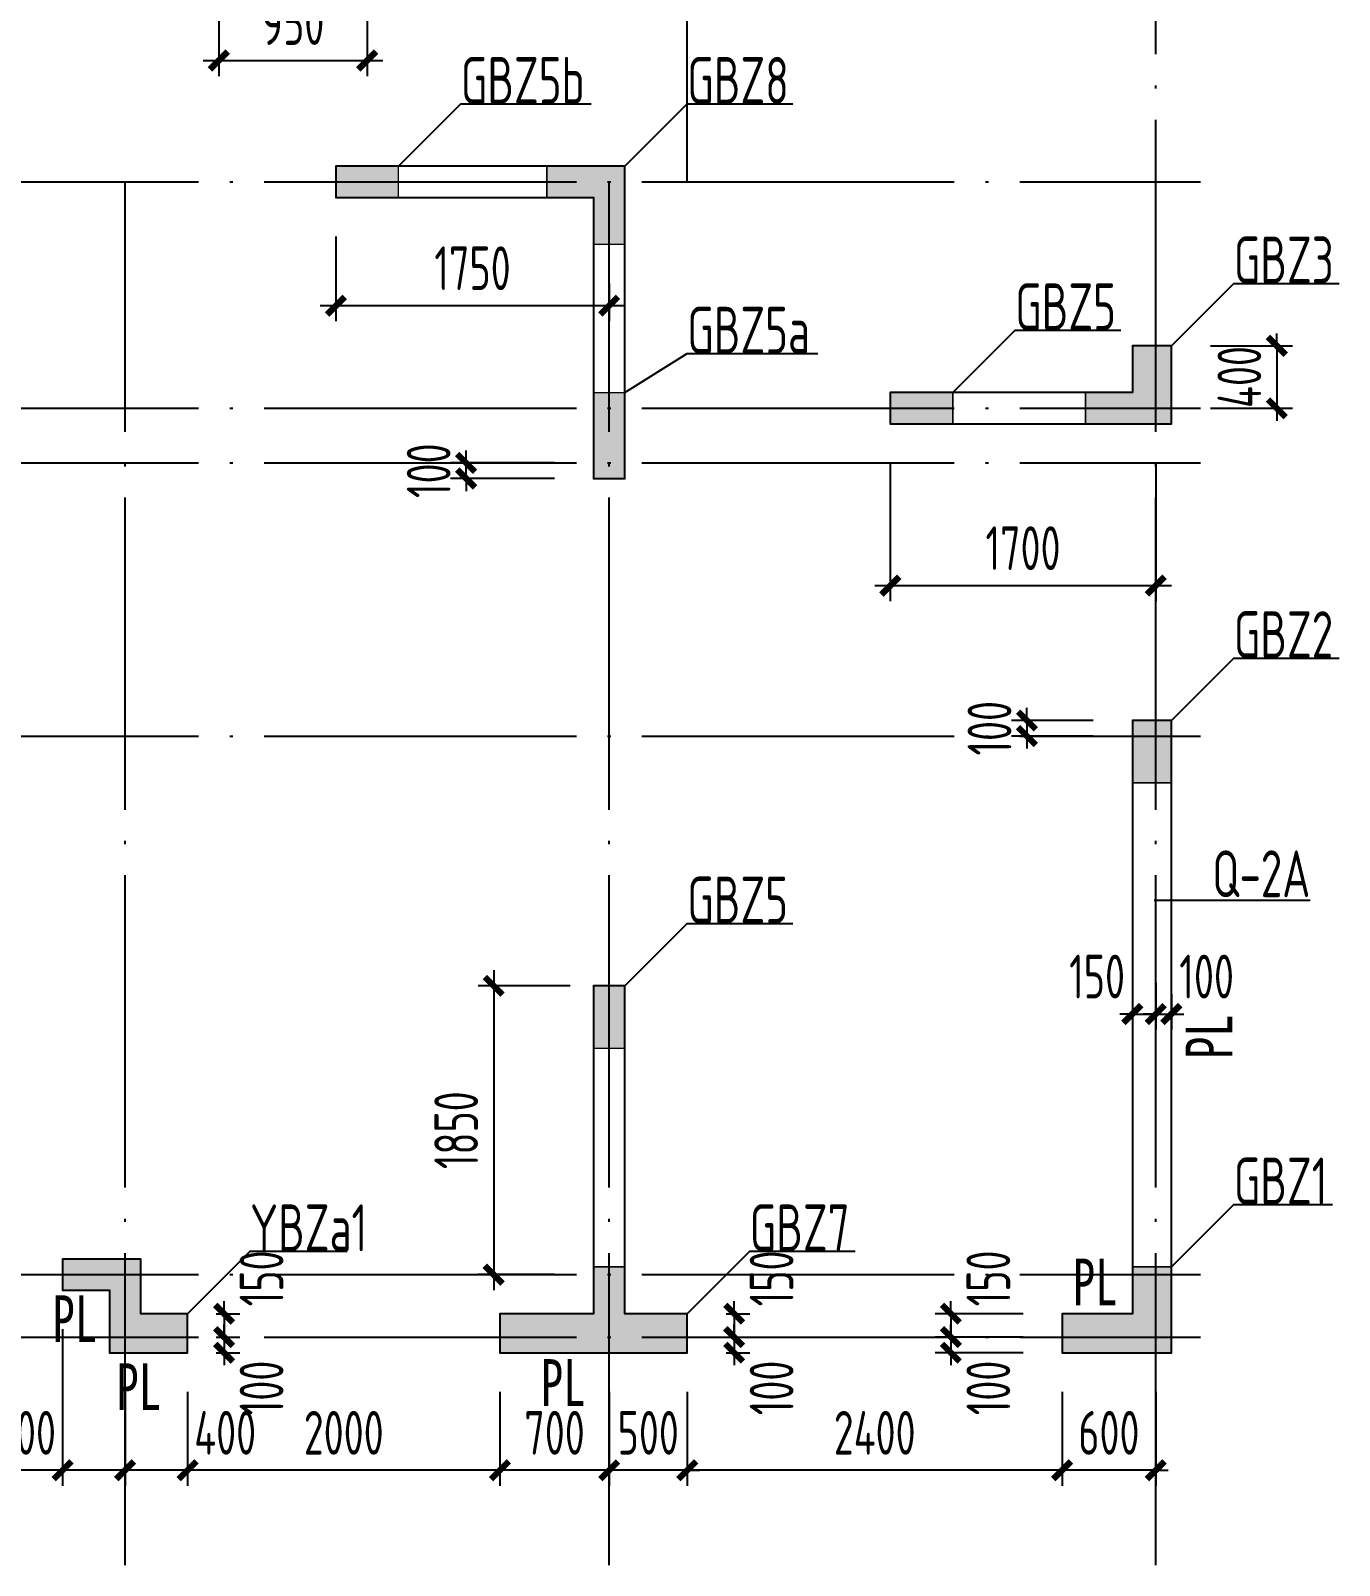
# Model space of a CAD drawing. Extents: x 154268 to 5133249, y -1832900 to 601179.
# Drawn here: x 485299 to 493678, y 578401 to 588232 of the extents above; entities that cross this region are included whole.
import ezdxf
from ezdxf.enums import TextEntityAlignment as Align

# ---------------------------------------------------------------- set-up
doc = ezdxf.new("R2010")
doc.units = 0
doc.header["$LTSCALE"] = 1000
doc.linetypes.add('DOTE', pattern=[2.42, 2, -0.2, 0.02, -0.2])
for name, color, linetype in [('A-ANNO-AXIS', 94, 'Continuous'), ('A-ANNO-DOTE', 15, 'DOTE'), ('DIM', 3, 'Continuous'), ('S-WALL-DE-标注', 7, 'Continuous'), ('S-WALL-砼墙', 60, 'Continuous'), ('S-WALL-编号', 7, 'Continuous'), ('WCOL', 7, 'Continuous'), ('WCOL_HATCH', 251, 'Continuous'), ('WCOL_NUM', 7, 'Continuous')]:
    doc.layers.add(name, color=color, linetype=linetype)
doc.styles.add('TSSD_Dimension', font='tssdeng.shx', dxfattribs={"width": 0.7, "bigfont": 'Hztxt.shx'})
doc.styles.add('TSSD_Label', font='tssdeng.shx', dxfattribs={"width": 0.7, "bigfont": 'hztxt.shx'})
doc.styles.add('TY1', font='')
doc.styles.get('TY1').set_extended_font_data('SimSun')
doc.dimstyles.new('TSSD_100_100$0', dxfattribs={"dimtxt": 280, "dimasz": 80, "dimexe": 100, "dimexo": 250, "dimgap": 100, "dimtad": 1, "dimdec": 0, "dimzin": 0, "dimdsep": 46, "dimtxsty": 'TSSD_Dimension', "dimblk": 'ARCHTICK', "dimcen": 0, "dimdle": 100, "dimclrd": 3, "dimclre": 3, "dimclrt": 7, "dimadec": 0, "dimazin": 0, "dimtfac": 1, "dimtdec": 0, "dimtix": 1, "dimtmove": 2, "dimatfit": 3, "dimldrblk": 'ARCHTICK', "dimfxl": 100, "dimtolj": 1, "dimtzin": 0, "dimarcsym": 0})

# ---------------------------------------------------------------- blocks, each defined once
blk = doc.blocks.new('T4zw1')
at = {"layer": 'A-ANNO-DOTE'}
for p, q in [((1598256.5, -2345336.9), (1598256.5, -2338822.9)), ((1601256.5, -2354198.9), (1601256.5, -2340013.3)), ((1554406.3, -2345336.9), (1601542.4, -2345336.9)), ((1594656.5, -2354198.9), (1594656.5, -2345336.9)), ((1597756.5, -2354198.9), (1597756.5, -2345336.9)), ((1554406.3, -2346786.9), (1601542.4, -2346786.9)), ((1554406.3, -2347136.9), (1601542.4, -2347136.9)), ((1554406.3, -2348886.9), (1601542.4, -2348886.9)), ((1554406.3, -2352336.9), (1601542.4, -2352336.9)), ((1554406.3, -2352736.9), (1601542.4, -2352736.9))]:
    blk.add_line(p, q, dxfattribs=at)
blk = doc.blocks.new('_ArchTick')
at = {"color": 0, "linetype": 'ByBlock', "const_width": 0.5}
blk.add_lwpolyline([(-0.71, -0.71), (0.71, 0.71)], dxfattribs=at)
blk = doc.blocks.new('*D260')
at = {"layer": 'Defpoints', "color": 0, "transparency": 16777216}
for p in [(44880, 753.2), (45480, 753.2), (44880, 0)]:
    blk.add_point(p, dxfattribs=at)
at = {"layer": 'DIM', "color": 3, "lineweight": -2, "transparency": 16777216}
for p, q in [((44880, 503.2), (44880, -100)), ((45480, 503.2), (45480, -100)), ((44880, 0), (44800, 0)), ((45480, 0), (44880, 0)), ((45480, 0), (45560, 0))]:
    blk.add_line(p, q, dxfattribs=at)
at = {"layer": 'DIM', "color": 3, "lineweight": -2, "transparency": 16777216, "xscale": 80, "yscale": 80, "zscale": 80}
blk.add_blockref('_ArchTick', (44880, 0), dxfattribs=at)
at = {"layer": 'DIM', "color": 3, "lineweight": -2, "transparency": 16777216, "xscale": 80, "yscale": 80, "zscale": 80, "rotation": 180}
blk.add_blockref('_ArchTick', (45480, 0), dxfattribs=at)
at = {"layer": 'DIM', "color": 7, "transparency": 16777216, "insert": (45180, 240), "char_height": 280, "attachment_point": 5, "style": 'TSSD_Dimension'}
blk.add_mtext('\\A1;600', dxfattribs=at)
blk = doc.blocks.new('*D261')
at = {"layer": 'Defpoints', "color": 0, "transparency": 16777216}
for p in [(42480, 753.2), (44880, 753.2), (42480, 0)]:
    blk.add_point(p, dxfattribs=at)
at = {"layer": 'DIM', "color": 3, "lineweight": -2, "transparency": 16777216}
for p, q in [((42480, 503.2), (42480, -100)), ((44880, 503.2), (44880, -100)), ((44980, 0), (42380, 0))]:
    blk.add_line(p, q, dxfattribs=at)
at = {"layer": 'DIM', "color": 3, "lineweight": -2, "transparency": 16777216, "xscale": 80, "yscale": 80, "zscale": 80, "rotation": 180}
blk.add_blockref('_ArchTick', (42480, 0), dxfattribs=at)
at = {"layer": 'DIM', "color": 3, "lineweight": -2, "transparency": 16777216, "xscale": 80, "yscale": 80, "zscale": 80}
blk.add_blockref('_ArchTick', (44880, 0), dxfattribs=at)
at = {"layer": 'DIM', "color": 7, "transparency": 16777216, "insert": (43680, 240), "char_height": 280, "attachment_point": 5, "style": 'TSSD_Dimension'}
blk.add_mtext('\\A1;2400', dxfattribs=at)
blk = doc.blocks.new('*D262')
at = {"layer": 'Defpoints', "color": 0, "transparency": 16777216}
for p in [(41980, 753.2), (42480, 753.2), (41980, 0)]:
    blk.add_point(p, dxfattribs=at)
at = {"layer": 'DIM', "color": 3, "lineweight": -2, "transparency": 16777216}
for p, q in [((41980, 503.2), (41980, -100)), ((42480, 503.2), (42480, -100)), ((41980, 0), (41900, 0)), ((42480, 0), (41980, 0)), ((42480, 0), (42560, 0))]:
    blk.add_line(p, q, dxfattribs=at)
at = {"layer": 'DIM', "color": 3, "lineweight": -2, "transparency": 16777216, "xscale": 80, "yscale": 80, "zscale": 80}
blk.add_blockref('_ArchTick', (41980, 0), dxfattribs=at)
at = {"layer": 'DIM', "color": 3, "lineweight": -2, "transparency": 16777216, "xscale": 80, "yscale": 80, "zscale": 80, "rotation": 180}
blk.add_blockref('_ArchTick', (42480, 0), dxfattribs=at)
at = {"layer": 'DIM', "color": 7, "transparency": 16777216, "insert": (42230, 240), "char_height": 280, "attachment_point": 5, "style": 'TSSD_Dimension'}
blk.add_mtext('\\A1;500', dxfattribs=at)
blk = doc.blocks.new('*D263')
at = {"layer": 'Defpoints', "color": 0, "transparency": 16777216}
for p in [(41280, 753.2), (41980, 753.2), (41280, 0)]:
    blk.add_point(p, dxfattribs=at)
at = {"layer": 'DIM', "color": 3, "lineweight": -2, "transparency": 16777216}
for p, q in [((41280, 503.2), (41280, -100)), ((41980, 503.2), (41980, -100)), ((42080, 0), (41180, 0))]:
    blk.add_line(p, q, dxfattribs=at)
at = {"layer": 'DIM', "color": 3, "lineweight": -2, "transparency": 16777216, "xscale": 80, "yscale": 80, "zscale": 80, "rotation": 180}
blk.add_blockref('_ArchTick', (41280, 0), dxfattribs=at)
at = {"layer": 'DIM', "color": 3, "lineweight": -2, "transparency": 16777216, "xscale": 80, "yscale": 80, "zscale": 80}
blk.add_blockref('_ArchTick', (41980, 0), dxfattribs=at)
at = {"layer": 'DIM', "color": 7, "transparency": 16777216, "insert": (41630, 240), "char_height": 280, "attachment_point": 5, "style": 'TSSD_Dimension'}
blk.add_mtext('\\A1;700', dxfattribs=at)
blk = doc.blocks.new('*D264')
at = {"layer": 'Defpoints', "color": 0, "transparency": 16777216}
for p in [(39280, 753.2), (41280, 753.2), (39280, 0)]:
    blk.add_point(p, dxfattribs=at)
at = {"layer": 'DIM', "color": 3, "lineweight": -2, "transparency": 16777216}
for p, q in [((39280, 503.2), (39280, -100)), ((41280, 503.2), (41280, -100)), ((41380, 0), (39180, 0))]:
    blk.add_line(p, q, dxfattribs=at)
at = {"layer": 'DIM', "color": 3, "lineweight": -2, "transparency": 16777216, "xscale": 80, "yscale": 80, "zscale": 80, "rotation": 180}
blk.add_blockref('_ArchTick', (39280, 0), dxfattribs=at)
at = {"layer": 'DIM', "color": 3, "lineweight": -2, "transparency": 16777216, "xscale": 80, "yscale": 80, "zscale": 80}
blk.add_blockref('_ArchTick', (41280, 0), dxfattribs=at)
at = {"layer": 'DIM', "color": 7, "transparency": 16777216, "insert": (40280, 240), "char_height": 280, "attachment_point": 5, "style": 'TSSD_Dimension'}
blk.add_mtext('\\A1;2000', dxfattribs=at)
blk = doc.blocks.new('*D265')
at = {"layer": 'Defpoints', "color": 0, "transparency": 16777216}
for p in [(38880, 753.2), (39280, 753.2), (38880, 0)]:
    blk.add_point(p, dxfattribs=at)
at = {"layer": 'DIM', "color": 3, "lineweight": -2, "transparency": 16777216}
for p, q in [((38880, 503.2), (38880, -100)), ((39280, 503.2), (39280, -100)), ((39380, 0), (38780, 0))]:
    blk.add_line(p, q, dxfattribs=at)
at = {"layer": 'DIM', "color": 3, "lineweight": -2, "transparency": 16777216, "xscale": 80, "yscale": 80, "zscale": 80, "rotation": 180}
blk.add_blockref('_ArchTick', (38880, 0), dxfattribs=at)
at = {"layer": 'DIM', "color": 3, "lineweight": -2, "transparency": 16777216, "xscale": 80, "yscale": 80, "zscale": 80}
blk.add_blockref('_ArchTick', (39280, 0), dxfattribs=at)
at = {"layer": 'DIM', "color": 7, "transparency": 16777216, "insert": (39520.9, 240), "char_height": 280, "attachment_point": 5, "style": 'TSSD_Dimension'}
blk.add_mtext('\\A1;400', dxfattribs=at)
blk = doc.blocks.new('*D266')
at = {"layer": 'Defpoints', "color": 0, "transparency": 16777216}
for p in [(38480, 1153.2), (38880, 753.2), (38480, 0)]:
    blk.add_point(p, dxfattribs=at)
at = {"layer": 'DIM', "color": 3, "lineweight": -2, "transparency": 16777216}
for p, q in [((38480, 903.2), (38480, -100)), ((38880, 503.2), (38880, -100)), ((38980, 0), (38380, 0))]:
    blk.add_line(p, q, dxfattribs=at)
at = {"layer": 'DIM', "color": 3, "lineweight": -2, "transparency": 16777216, "xscale": 80, "yscale": 80, "zscale": 80, "rotation": 180}
blk.add_blockref('_ArchTick', (38480, 0), dxfattribs=at)
at = {"layer": 'DIM', "color": 3, "lineweight": -2, "transparency": 16777216, "xscale": 80, "yscale": 80, "zscale": 80}
blk.add_blockref('_ArchTick', (38880, 0), dxfattribs=at)
at = {"layer": 'DIM', "color": 7, "transparency": 16777216, "insert": (38239.1, 240), "char_height": 280, "attachment_point": 5, "style": 'TSSD_Dimension'}
blk.add_mtext('\\A1;400', dxfattribs=at)
blk = doc.blocks.new('*D267')
at = {"layer": 'Defpoints', "color": 0, "transparency": 16777216}
for p in [(36680, 1153.2), (38480, 1153.2), (36680, 0)]:
    blk.add_point(p, dxfattribs=at)
at = {"layer": 'DIM', "color": 3, "lineweight": -2, "transparency": 16777216}
for p, q in [((36680, 903.2), (36680, -100)), ((38480, 903.2), (38480, -100)), ((38580, 0), (36580, 0))]:
    blk.add_line(p, q, dxfattribs=at)
at = {"layer": 'DIM', "color": 3, "lineweight": -2, "transparency": 16777216, "xscale": 80, "yscale": 80, "zscale": 80, "rotation": 180}
blk.add_blockref('_ArchTick', (36680, 0), dxfattribs=at)
at = {"layer": 'DIM', "color": 3, "lineweight": -2, "transparency": 16777216, "xscale": 80, "yscale": 80, "zscale": 80}
blk.add_blockref('_ArchTick', (38480, 0), dxfattribs=at)
at = {"layer": 'DIM', "color": 7, "transparency": 16777216, "insert": (37580, 240), "char_height": 280, "attachment_point": 5, "style": 'TSSD_Dimension'}
blk.add_mtext('\\A1;1800', dxfattribs=at)
blk = doc.blocks.new('*D297')
at = {"layer": 'Defpoints', "color": 0, "transparency": 16777216}
for p in [(44880, 1003.2), (44168, 853.2), (44880, 853.2)]:
    blk.add_point(p, dxfattribs=at)
at = {"layer": 'DIM', "color": 3, "lineweight": -2, "transparency": 16777216}
for p, q in [((44168, 1003.2), (44168, 1083.2)), ((44630, 1003.2), (44068, 1003.2)), ((44168, 1003.2), (44168, 853.2)), ((44630, 853.2), (44068, 853.2)), ((44168, 853.2), (44168, 773.2))]:
    blk.add_line(p, q, dxfattribs=at)
at = {"layer": 'DIM', "color": 3, "lineweight": -2, "transparency": 16777216, "xscale": 80, "yscale": 80, "zscale": 80}
for p, rotation in [((44168, 1003.2), 270), ((44168, 853.2), 90)]:
    blk.add_blockref('_ArchTick', p, dxfattribs=dict(at, rotation=rotation))
at = {"layer": 'DIM', "color": 7, "transparency": 16777216, "insert": (44408, 1229), "char_height": 280, "attachment_point": 5, "rotation": 90, "style": 'TSSD_Dimension'}
blk.add_mtext('\\A1;150', dxfattribs=at)
blk = doc.blocks.new('*D298')
at = {"layer": 'Defpoints', "color": 0, "transparency": 16777216}
for p in [(44880, 853.2), (44168, 753.2), (44880, 753.2)]:
    blk.add_point(p, dxfattribs=at)
at = {"layer": 'DIM', "color": 3, "lineweight": -2, "transparency": 16777216}
for p, q in [((44168, 853.2), (44168, 933.2)), ((44630, 853.2), (44068, 853.2)), ((44168, 853.2), (44168, 753.2)), ((44630, 753.2), (44068, 753.2)), ((44168, 753.2), (44168, 673.2))]:
    blk.add_line(p, q, dxfattribs=at)
at = {"layer": 'DIM', "color": 3, "lineweight": -2, "transparency": 16777216, "xscale": 80, "yscale": 80, "zscale": 80}
for p, rotation in [((44168, 853.2), 270), ((44168, 753.2), 90)]:
    blk.add_blockref('_ArchTick', p, dxfattribs=dict(at, rotation=rotation))
at = {"layer": 'DIM', "color": 7, "transparency": 16777216, "insert": (44408, 527.4), "char_height": 280, "attachment_point": 5, "rotation": 90, "style": 'TSSD_Dimension'}
blk.add_mtext('\\A1;100', dxfattribs=at)
blk = doc.blocks.new('*D299')
at = {"layer": 'Defpoints', "color": 0, "transparency": 16777216}
for p in [(42480, 1003.2), (42480, 853.2), (42780, 853.2)]:
    blk.add_point(p, dxfattribs=at)
at = {"layer": 'DIM', "color": 3, "lineweight": -2, "transparency": 16777216}
for p, q in [((42780, 1003.2), (42780, 1083.2)), ((42730, 1003.2), (42880, 1003.2)), ((42780, 1003.2), (42780, 853.2)), ((42730, 853.2), (42880, 853.2)), ((42780, 853.2), (42780, 773.2))]:
    blk.add_line(p, q, dxfattribs=at)
at = {"layer": 'DIM', "color": 3, "lineweight": -2, "transparency": 16777216, "xscale": 80, "yscale": 80, "zscale": 80}
for p, rotation in [((42780, 1003.2), 270), ((42780, 853.2), 90)]:
    blk.add_blockref('_ArchTick', p, dxfattribs=dict(at, rotation=rotation))
at = {"layer": 'DIM', "color": 7, "transparency": 16777216, "insert": (43020, 1229), "char_height": 280, "attachment_point": 5, "rotation": 90, "style": 'TSSD_Dimension'}
blk.add_mtext('\\A1;150', dxfattribs=at)
blk = doc.blocks.new('*D300')
at = {"layer": 'Defpoints', "color": 0, "transparency": 16777216}
for p in [(42480, 853.2), (42480, 753.2), (42780, 753.2)]:
    blk.add_point(p, dxfattribs=at)
at = {"layer": 'DIM', "color": 3, "lineweight": -2, "transparency": 16777216}
for p, q in [((42780, 853.2), (42780, 933.2)), ((42730, 853.2), (42880, 853.2)), ((42780, 853.2), (42780, 753.2)), ((42730, 753.2), (42880, 753.2)), ((42780, 753.2), (42780, 673.2))]:
    blk.add_line(p, q, dxfattribs=at)
at = {"layer": 'DIM', "color": 3, "lineweight": -2, "transparency": 16777216, "xscale": 80, "yscale": 80, "zscale": 80}
for p, rotation in [((42780, 853.2), 270), ((42780, 753.2), 90)]:
    blk.add_blockref('_ArchTick', p, dxfattribs=dict(at, rotation=rotation))
at = {"layer": 'DIM', "color": 7, "transparency": 16777216, "insert": (43020, 527.4), "char_height": 280, "attachment_point": 5, "rotation": 90, "style": 'TSSD_Dimension'}
blk.add_mtext('\\A1;100', dxfattribs=at)
blk = doc.blocks.new('*D301')
at = {"layer": 'Defpoints', "color": 0, "transparency": 16777216}
for p in [(39213.8, 1003.2), (39213.8, 853.2), (39513.9, 853.2)]:
    blk.add_point(p, dxfattribs=at)
at = {"layer": 'DIM', "color": 3, "lineweight": -2, "transparency": 16777216}
for p, q in [((39513.9, 1003.2), (39513.9, 1083.2)), ((39463.8, 1003.2), (39613.9, 1003.2)), ((39513.9, 1003.2), (39513.9, 853.2)), ((39463.8, 853.2), (39613.9, 853.2)), ((39513.9, 853.2), (39513.9, 773.2))]:
    blk.add_line(p, q, dxfattribs=at)
at = {"layer": 'DIM', "color": 3, "lineweight": -2, "transparency": 16777216, "xscale": 80, "yscale": 80, "zscale": 80}
for p, rotation in [((39513.9, 1003.2), 270), ((39513.9, 853.2), 90)]:
    blk.add_blockref('_ArchTick', p, dxfattribs=dict(at, rotation=rotation))
at = {"layer": 'DIM', "color": 7, "transparency": 16777216, "insert": (39753.9, 1229), "char_height": 280, "attachment_point": 5, "rotation": 90, "style": 'TSSD_Dimension'}
blk.add_mtext('\\A1;150', dxfattribs=at)
blk = doc.blocks.new('*D302')
at = {"layer": 'Defpoints', "color": 0, "transparency": 16777216}
for p in [(39213.8, 853.2), (39213.8, 753.2), (39513.9, 753.2)]:
    blk.add_point(p, dxfattribs=at)
at = {"layer": 'DIM', "color": 3, "lineweight": -2, "transparency": 16777216}
for p, q in [((39513.9, 853.2), (39513.9, 933.2)), ((39463.8, 853.2), (39613.9, 853.2)), ((39513.9, 853.2), (39513.9, 753.2)), ((39463.8, 753.2), (39613.9, 753.2)), ((39513.9, 753.2), (39513.9, 673.2))]:
    blk.add_line(p, q, dxfattribs=at)
at = {"layer": 'DIM', "color": 3, "lineweight": -2, "transparency": 16777216, "xscale": 80, "yscale": 80, "zscale": 80}
for p, rotation in [((39513.9, 853.2), 270), ((39513.9, 753.2), 90)]:
    blk.add_blockref('_ArchTick', p, dxfattribs=dict(at, rotation=rotation))
at = {"layer": 'DIM', "color": 7, "transparency": 16777216, "insert": (39753.9, 527.4), "char_height": 280, "attachment_point": 5, "rotation": 90, "style": 'TSSD_Dimension'}
blk.add_mtext('\\A1;100', dxfattribs=at)
blk = doc.blocks.new('*D303')
at = {"layer": 'Defpoints', "color": 0, "transparency": 16777216}
for p in [(45330, 3372.3), (45480, 3372.3), (45480, 2922.7)]:
    blk.add_point(p, dxfattribs=at)
at = {"layer": 'DIM', "color": 3, "lineweight": -2, "transparency": 16777216}
for p, q in [((45330, 3122.3), (45330, 2822.7)), ((45480, 3122.3), (45480, 2822.7)), ((45330, 2922.7), (45250, 2922.7)), ((45330, 2922.7), (45480, 2922.7)), ((45480, 2922.7), (45560, 2922.7))]:
    blk.add_line(p, q, dxfattribs=at)
at = {"layer": 'DIM', "color": 3, "lineweight": -2, "transparency": 16777216, "xscale": 80, "yscale": 80, "zscale": 80}
blk.add_blockref('_ArchTick', (45330, 2922.7), dxfattribs=at)
at = {"layer": 'DIM', "color": 3, "lineweight": -2, "transparency": 16777216, "xscale": 80, "yscale": 80, "zscale": 80, "rotation": 180}
blk.add_blockref('_ArchTick', (45480, 2922.7), dxfattribs=at)
at = {"layer": 'DIM', "color": 7, "transparency": 16777216, "insert": (45104.2, 3162.7), "char_height": 280, "attachment_point": 5, "style": 'TSSD_Dimension'}
blk.add_mtext('\\A1;150', dxfattribs=at)
blk = doc.blocks.new('*D304')
at = {"layer": 'Defpoints', "color": 0, "transparency": 16777216}
for p in [(45480, 3372.3), (45580, 3302.7), (45580, 2922.7)]:
    blk.add_point(p, dxfattribs=at)
at = {"layer": 'DIM', "color": 3, "lineweight": -2, "transparency": 16777216}
for p, q in [((45480, 3122.3), (45480, 2822.7)), ((45580, 3052.7), (45580, 2822.7)), ((45480, 2922.7), (45400, 2922.7)), ((45480, 2922.7), (45580, 2922.7)), ((45580, 2922.7), (45660, 2922.7))]:
    blk.add_line(p, q, dxfattribs=at)
at = {"layer": 'DIM', "color": 3, "lineweight": -2, "transparency": 16777216, "xscale": 80, "yscale": 80, "zscale": 80}
blk.add_blockref('_ArchTick', (45480, 2922.7), dxfattribs=at)
at = {"layer": 'DIM', "color": 3, "lineweight": -2, "transparency": 16777216, "xscale": 80, "yscale": 80, "zscale": 80, "rotation": 180}
blk.add_blockref('_ArchTick', (45580, 2922.7), dxfattribs=at)
at = {"layer": 'DIM', "color": 7, "transparency": 16777216, "insert": (45805.8, 3162.7), "char_height": 280, "attachment_point": 5, "style": 'TSSD_Dimension'}
blk.add_mtext('\\A1;100', dxfattribs=at)
blk = doc.blocks.new('*D305')
at = {"layer": 'Defpoints', "color": 0, "transparency": 16777216}
for p in [(43780, 6703.2), (45480, 6703.2), (45480, 5666.9)]:
    blk.add_point(p, dxfattribs=at)
at = {"layer": 'DIM', "color": 3, "lineweight": -2, "transparency": 16777216}
for p, q in [((43780, 6453.2), (43780, 5566.9)), ((45480, 6453.2), (45480, 5566.9)), ((43680, 5666.9), (45580, 5666.9))]:
    blk.add_line(p, q, dxfattribs=at)
at = {"layer": 'DIM', "color": 3, "lineweight": -2, "transparency": 16777216, "xscale": 80, "yscale": 80, "zscale": 80, "rotation": 180}
blk.add_blockref('_ArchTick', (43780, 5666.9), dxfattribs=at)
at = {"layer": 'DIM', "color": 3, "lineweight": -2, "transparency": 16777216, "xscale": 80, "yscale": 80, "zscale": 80}
blk.add_blockref('_ArchTick', (45480, 5666.9), dxfattribs=at)
at = {"layer": 'DIM', "color": 7, "transparency": 16777216, "insert": (44630, 5906.9), "char_height": 280, "attachment_point": 5, "style": 'TSSD_Dimension'}
blk.add_mtext('\\A1;1700', dxfattribs=at)
blk = doc.blocks.new('*D306')
at = {"layer": 'Defpoints', "color": 0, "transparency": 16777216}
for p in [(45330, 4803.2), (44655.3, 4703.2), (45330, 4703.2)]:
    blk.add_point(p, dxfattribs=at)
at = {"layer": 'DIM', "color": 3, "lineweight": -2, "transparency": 16777216}
for p, q in [((44655.3, 4803.2), (44655.3, 4883.2)), ((45080, 4803.2), (44555.3, 4803.2)), ((44655.3, 4803.2), (44655.3, 4703.2)), ((45080, 4703.2), (44555.3, 4703.2)), ((44655.3, 4703.2), (44655.3, 4623.2))]:
    blk.add_line(p, q, dxfattribs=at)
at = {"layer": 'DIM', "color": 3, "lineweight": -2, "transparency": 16777216, "xscale": 80, "yscale": 80, "zscale": 80}
for p, rotation in [((44655.3, 4803.2), 270), ((44655.3, 4703.2), 90)]:
    blk.add_blockref('_ArchTick', p, dxfattribs=dict(at, rotation=rotation))
at = {"layer": 'DIM', "color": 7, "transparency": 16777216, "insert": (44415.3, 4753.2), "char_height": 280, "attachment_point": 5, "rotation": 90, "style": 'TSSD_Dimension'}
blk.add_mtext('\\A1;100', dxfattribs=at)
blk = doc.blocks.new('*D307')
at = {"layer": 'Defpoints', "color": 0, "transparency": 16777216}
for p in [(45580, 7203.2), (45580, 6803.2), (46255.3, 6803.2)]:
    blk.add_point(p, dxfattribs=at)
at = {"layer": 'DIM', "color": 3, "lineweight": -2, "transparency": 16777216}
for p, q in [((46255.3, 7203.2), (46255.3, 7283.2)), ((45830, 7203.2), (46355.3, 7203.2)), ((46255.3, 7203.2), (46255.3, 6803.2)), ((45830, 6803.2), (46355.3, 6803.2)), ((46255.3, 6803.2), (46255.3, 6723.2))]:
    blk.add_line(p, q, dxfattribs=at)
at = {"layer": 'DIM', "color": 3, "lineweight": -2, "transparency": 16777216, "xscale": 80, "yscale": 80, "zscale": 80}
for p, rotation in [((46255.3, 7203.2), 270), ((46255.3, 6803.2), 90)]:
    blk.add_blockref('_ArchTick', p, dxfattribs=dict(at, rotation=rotation))
at = {"layer": 'DIM', "color": 7, "transparency": 16777216, "insert": (46015.3, 7003.2), "char_height": 280, "attachment_point": 5, "rotation": 90, "style": 'TSSD_Dimension'}
blk.add_mtext('\\A1;400', dxfattribs=at)
blk = doc.blocks.new('*D309')
at = {"layer": 'Defpoints', "color": 0, "transparency": 16777216}
for p in [(39480, 9803.2), (40430, 9803.2), (40430, 9031)]:
    blk.add_point(p, dxfattribs=at)
at = {"layer": 'DIM', "color": 3, "lineweight": -2, "transparency": 16777216}
for p, q in [((39480, 9553.2), (39480, 8931)), ((40430, 9553.2), (40430, 8931)), ((39380, 9031), (40530, 9031))]:
    blk.add_line(p, q, dxfattribs=at)
at = {"layer": 'DIM', "color": 3, "lineweight": -2, "transparency": 16777216, "xscale": 80, "yscale": 80, "zscale": 80, "rotation": 180}
blk.add_blockref('_ArchTick', (39480, 9031), dxfattribs=at)
at = {"layer": 'DIM', "color": 3, "lineweight": -2, "transparency": 16777216, "xscale": 80, "yscale": 80, "zscale": 80}
blk.add_blockref('_ArchTick', (40430, 9031), dxfattribs=at)
at = {"layer": 'DIM', "color": 7, "transparency": 16777216, "insert": (39955, 9271), "char_height": 280, "attachment_point": 5, "style": 'TSSD_Dimension'}
blk.add_mtext('\\A1;950', dxfattribs=at)
blk = doc.blocks.new('*D310')
at = {"layer": 'Defpoints', "color": 0, "transparency": 16777216}
for p in [(40230, 8153.2), (41980, 7853.2), (40230, 7460.3)]:
    blk.add_point(p, dxfattribs=at)
at = {"layer": 'DIM', "color": 3, "lineweight": -2, "transparency": 16777216}
for p, q in [((40230, 7903.2), (40230, 7360.3)), ((41980, 7603.2), (41980, 7360.3)), ((42080, 7460.3), (40130, 7460.3))]:
    blk.add_line(p, q, dxfattribs=at)
at = {"layer": 'DIM', "color": 3, "lineweight": -2, "transparency": 16777216, "xscale": 80, "yscale": 80, "zscale": 80, "rotation": 180}
blk.add_blockref('_ArchTick', (40230, 7460.3), dxfattribs=at)
at = {"layer": 'DIM', "color": 3, "lineweight": -2, "transparency": 16777216, "xscale": 80, "yscale": 80, "zscale": 80}
blk.add_blockref('_ArchTick', (41980, 7460.3), dxfattribs=at)
at = {"layer": 'DIM', "color": 7, "transparency": 16777216, "insert": (41105, 7700.3), "char_height": 280, "attachment_point": 5, "style": 'TSSD_Dimension'}
blk.add_mtext('\\A1;1750', dxfattribs=at)
blk = doc.blocks.new('*D311')
at = {"layer": 'Defpoints', "color": 0, "transparency": 16777216}
for p in [(41063.8, 6453.2), (41880, 6453.2), (41880, 6353.2)]:
    blk.add_point(p, dxfattribs=at)
at = {"layer": 'DIM', "color": 3, "lineweight": -2, "transparency": 16777216}
for p, q in [((41063.8, 6453.2), (41063.8, 6533.2)), ((41630, 6453.2), (40963.8, 6453.2)), ((41063.8, 6353.2), (41063.8, 6453.2)), ((41630, 6353.2), (40963.8, 6353.2)), ((41063.8, 6353.2), (41063.8, 6273.2))]:
    blk.add_line(p, q, dxfattribs=at)
at = {"layer": 'DIM', "color": 3, "lineweight": -2, "transparency": 16777216, "xscale": 80, "yscale": 80, "zscale": 80}
for p, rotation in [((41063.8, 6453.2), 270), ((41063.8, 6353.2), 90)]:
    blk.add_blockref('_ArchTick', p, dxfattribs=dict(at, rotation=rotation))
at = {"layer": 'DIM', "color": 7, "transparency": 16777216, "insert": (40823.8, 6403.2), "char_height": 280, "attachment_point": 5, "rotation": 90, "style": 'TSSD_Dimension'}
blk.add_mtext('\\A1;100', dxfattribs=at)
blk = doc.blocks.new('*D358')
at = {"layer": 'Defpoints', "color": 0, "transparency": 16777216}
for p in [(41980, 3103.2), (41240.4, 1253.2), (41880, 1253.2)]:
    blk.add_point(p, dxfattribs=at)
at = {"layer": 'DIM', "color": 3, "lineweight": -2, "transparency": 16777216}
for p, q in [((41240.4, 3203.2), (41240.4, 1153.2)), ((41730, 3103.2), (41140.4, 3103.2)), ((41630, 1253.2), (41140.4, 1253.2))]:
    blk.add_line(p, q, dxfattribs=at)
at = {"layer": 'DIM', "color": 3, "lineweight": -2, "transparency": 16777216, "xscale": 80, "yscale": 80, "zscale": 80}
for p, rotation in [((41240.4, 3103.2), 90), ((41240.4, 1253.2), 270)]:
    blk.add_blockref('_ArchTick', p, dxfattribs=dict(at, rotation=rotation))
at = {"layer": 'DIM', "color": 7, "transparency": 16777216, "insert": (41000.4, 2178.2), "char_height": 280, "attachment_point": 5, "rotation": 90, "style": 'TSSD_Dimension'}
blk.add_mtext('\\A1;1850', dxfattribs=at)
blk = doc.blocks.new('7-4q1a')
at = {"layer": 'S-WALL-砼墙'}
for points in [[(35900, -1450), (34050, -1450), (34050, -1650), (35700, -1650), (35700, -3450), (35900, -3450)], [(39400, -2600), (39150, -2600), (39150, -2900), (37600, -2900), (37600, -3100), (39400, -3100)], [(39400, -5000), (39150, -5000), (39150, -8800), (38700, -8800), (38700, -9050), (39400, -9050)], [(35900, -6700), (35700, -6700), (35700, -8800), (35100, -8800), (35100, -9050), (36300, -9050), (36300, -8800), (35900, -8800)], [(33100, -9050), (33100, -8800), (32800, -8800), (32800, -8450), (32300, -8450), (32300, -8650), (32600, -8650), (32600, -9050)]]:
    blk.add_lwpolyline(points, close=True, dxfattribs=at)
blk = doc.blocks.new('2T4QBZ4')
at = {"layer": 'DIM'}
for base, p1, p2, picture, middle in [((40430, 9031), (39480, 9803.2), (40430, 9803.2), '*D309', (39955, 9271)), ((40230, 7460.3), (41980, 7853.2), (40230, 8153.2), '*D310', (41105, 7700.3)), ((45480, 5666.9), (43780, 6703.2), (45480, 6703.2), '*D305', (44630, 5906.9))]:
    dim = blk.add_linear_dim(base=base, p1=p1, p2=p2, dimstyle='TSSD_100_100$0', dxfattribs=at)
    dim.commit()
    dim.dimension.update_dxf_attribs({"geometry": picture, "text_midpoint": middle})
for base, p1, p2, angle, picture, middle in [((46255.3, 6803.2), (45580, 7203.2), (45580, 6803.2), 90, '*D307', (46015.3, 7003.2)), ((41063.8, 6453.2), (41880, 6353.2), (41880, 6453.2), 90, '*D311', (40823.8, 6403.2)), ((44655.3, 4703.2), (45330, 4803.2), (45330, 4703.2), 90, '*D306', (44415.3, 4753.2)), ((41240.4, 1253.2), (41980, 3103.2), (41880, 1253.2), 90, '*D358', (41000.4, 2178.2)), ((36680, 0), (38480, 1153.2), (36680, 1153.2), 180, '*D267', (37580, 240)), ((39280, 0), (41280, 753.2), (39280, 753.2), 180, '*D264', (40280, 240)), ((41280, 0), (41980, 753.2), (41280, 753.2), 180, '*D263', (41630, 240)), ((41980, 0), (42480, 753.2), (41980, 753.2), 180, '*D262', (42230, 240)), ((42480, 0), (44880, 753.2), (42480, 753.2), 180, '*D261', (43680, 240)), ((44880, 0), (45480, 753.2), (44880, 753.2), 180, '*D260', (45180, 240))]:
    dim = blk.add_linear_dim(base=base, p1=p1, p2=p2, angle=angle, dimstyle='TSSD_100_100$0', dxfattribs=at)
    dim.commit()
    dim.dimension.update_dxf_attribs({"geometry": picture, "text_midpoint": middle})
for base, p1, p2, picture, middle in [((45480, 2922.7), (45330, 3372.3), (45480, 3372.3), '*D303', (45104.2, 3162.7)), ((45580, 2922.7), (45480, 3372.3), (45580, 3302.7), '*D304', (45805.8, 3162.7))]:
    dim = blk.add_linear_dim(base=base, p1=p1, p2=p2, dimstyle='TSSD_100_100$0', dxfattribs=at)
    dim.commit()
    dim.dimension.update_dxf_attribs({"geometry": picture, "text_midpoint": middle, "dimtype": 128})
for base, p1, p2, angle, picture, middle in [((39513.9, 853.2), (39213.8, 1003.2), (39213.8, 853.2), 90, '*D301', (39753.9, 1229)), ((42780, 853.2), (42480, 1003.2), (42480, 853.2), 90, '*D299', (43020, 1229)), ((44168, 853.2), (44880, 1003.2), (44880, 853.2), 90, '*D297', (44408, 1229)), ((38480, 0), (38880, 753.2), (38480, 1153.2), 180, '*D266', (38239.1, 240)), ((39513.9, 753.2), (39213.8, 853.2), (39213.8, 753.2), 90, '*D302', (39753.9, 527.4)), ((42780, 753.2), (42480, 853.2), (42480, 753.2), 90, '*D300', (43020, 527.4)), ((44168, 753.2), (44880, 853.2), (44880, 753.2), 90, '*D298', (44408, 527.4)), ((38880, 0), (39280, 753.2), (38880, 753.2), 180, '*D265', (39520.9, 240))]:
    dim = blk.add_linear_dim(base=base, p1=p1, p2=p2, angle=angle, dimstyle='TSSD_100_100$0', dxfattribs=at)
    dim.commit()
    dim.dimension.update_dxf_attribs({"geometry": picture, "text_midpoint": middle, "dimtype": 128})

msp = doc.modelspace()

# ---------------------------------------------------------------- hatches: boundary and pattern name
at = {"layer": 'WCOL_HATCH'}
for points in [[(487652.9, 587362.8), (487252.9, 587362.8), (487252.9, 587162.8), (487652.9, 587162.8)], [(489102.9, 586862.8), (489102.9, 587362.8), (488602.9, 587362.8), (488602.9, 587162.8), (488902.9, 587162.8), (488902.9, 586862.8)], [(492602.9, 585712.8), (492602.9, 586212.8), (492352.9, 586212.8), (492352.9, 585912.8), (492052.9, 585912.8), (492052.9, 585712.8)], [(488902.9, 585362.8), (489102.9, 585362.8), (489102.9, 585912.8), (488902.9, 585912.8)], [(491202.9, 585912.8), (490802.9, 585912.8), (490802.9, 585712.8), (491202.9, 585712.8)], [(492602.9, 583412.8), (492602.9, 583812.8), (492352.9, 583812.8), (492352.9, 583412.8)], [(489102.9, 581712.8), (489102.9, 582112.8), (488902.9, 582112.8), (488902.9, 581712.8)], [(485502.9, 580162.8), (485802.9, 580162.8), (485802.9, 579762.8), (486302.9, 579762.8), (486302.9, 580012.8), (486002.9, 580012.8), (486002.9, 580362.8), (485502.9, 580362.8)], [(488302.9, 579762.8), (489502.9, 579762.8), (489502.9, 580012.8), (489102.9, 580012.8), (489102.9, 580312.8), (488902.9, 580312.8), (488902.9, 580012.8), (488302.9, 580012.8)], [(491902.9, 579762.8), (492602.9, 579762.8), (492602.9, 580312.8), (492352.9, 580312.8), (492352.9, 580012.8), (491902.9, 580012.8)]]:
    msp.add_hatch(color=253, dxfattribs=at).paths.add_polyline_path(points)

# ---------------------------------------------------------------- linework, layer by layer
at = {"layer": 'S-WALL-编号', "color": 2}
msp.add_line((493491.6, 582658.7), (492492.2, 582658.7), dxfattribs=at)
at = {"layer": 'WCOL', "color": 2, "const_width": 10}
for points in [[(487652.9, 587362.8), (487252.9, 587362.8), (487252.9, 587162.8), (487652.9, 587162.8)], [(489102.9, 586862.8), (489102.9, 587362.8), (488602.9, 587362.8), (488602.9, 587162.8), (488902.9, 587162.8), (488902.9, 586862.8)], [(492602.9, 585712.8), (492602.9, 586212.8), (492352.9, 586212.8), (492352.9, 585912.8), (492052.9, 585912.8), (492052.9, 585712.8)], [(488902.9, 585362.8), (489102.9, 585362.8), (489102.9, 585912.8), (488902.9, 585912.8)], [(491202.9, 585912.8), (490802.9, 585912.8), (490802.9, 585712.8), (491202.9, 585712.8)], [(492602.9, 583412.8), (492602.9, 583812.8), (492352.9, 583812.8), (492352.9, 583412.8)], [(489102.9, 581712.8), (489102.9, 582112.8), (488902.9, 582112.8), (488902.9, 581712.8)], [(485502.9, 580162.8), (485802.9, 580162.8), (485802.9, 579762.8), (486302.9, 579762.8), (486302.9, 580012.8), (486002.9, 580012.8), (486002.9, 580362.8), (485502.9, 580362.8)], [(488302.9, 579762.8), (489502.9, 579762.8), (489502.9, 580012.8), (489102.9, 580012.8), (489102.9, 580312.8), (488902.9, 580312.8), (488902.9, 580012.8), (488302.9, 580012.8)], [(491902.9, 579762.8), (492602.9, 579762.8), (492602.9, 580312.8), (492352.9, 580312.8), (492352.9, 580012.8), (491902.9, 580012.8)]]:
    msp.add_lwpolyline(points, close=True, dxfattribs=at)
at = {"layer": 'WCOL_NUM', "color": 1}
for points in [[(487652.9, 587362.8), (488052.9, 587762.8), (488888.1, 587762.8)], [(489102.9, 587362.8), (489502.9, 587762.8), (490178.2, 587762.8)], [(491202.9, 585912.8), (491602.9, 586312.8), (492278.2, 586312.8)], [(489102.9, 585912.8), (489502.9, 586162.8), (490338.1, 586162.8)], [(492602.9, 583812.8), (493002.9, 584212.8), (493678.2, 584212.8)], [(492602.9, 580312.8), (493002.9, 580712.8), (493633.7, 580712.8)], [(486302.9, 580012.8), (486702.9, 580412.8), (487324.9, 580412.8)], [(489502.9, 580012.8), (489902.9, 580412.8), (490578.2, 580412.8)]]:
    msp.add_lwpolyline(points, dxfattribs=at)
at = {"layer": 'WCOL_NUM', "color": 7}
for points in [[(492602.9, 586212.8), (493002.9, 586612.8), (493678.2, 586612.8)], [(489102.9, 582112.8), (489502.9, 582512.8), (490178.2, 582512.8)]]:
    msp.add_lwpolyline(points, dxfattribs=at)

# ---------------------------------------------------------------- block references
at = {"layer": 'A-ANNO-AXIS'}
msp.add_blockref('T4zw1', (-1108753.6, 2932599.7), dxfattribs=at)
at = {"layer": 'DIM'}
msp.add_blockref('2T4QBZ4', (447022.9, 579009.6), dxfattribs=at)
at = {"layer": 'S-WALL-砼墙', "color": 3}
msp.add_blockref('7-4q1a', (453202.9, 588812.8), dxfattribs=at)

# ---------------------------------------------------------------- texts
at = {"layer": 'S-WALL-DE-标注', "color": 3, "style": 'TY1', "width": 0.7}
msp.add_text('PL', height=300, rotation=90, dxfattribs=at).set_placement((492993.6, 581644.3))
for p in [(491971.8, 580066.2), (485438, 579830.8), (488565.1, 579421.7), (485847.5, 579395.2)]:
    msp.add_text('PL', height=300, dxfattribs=at).set_placement(p)
at = {"layer": 'S-WALL-编号', "color": 2, "style": 'TSSD_Label', "width": 0.7}
msp.add_text('Q-2A', height=300, dxfattribs=at).set_placement((493178.5, 582830.8), align=Align.MIDDLE_CENTER)
at = {"layer": 'WCOL_NUM', "color": 1, "style": 'TSSD_Label', "width": 0.7}
for s, p in [('GBZ5b', (488052.9, 587762.8)), ('GBZ8', (489502.9, 587762.8)), ('GBZ5', (491602.9, 586312.8)), ('GBZ5a', (489502.9, 586162.8)), ('GBZ2', (493002.9, 584212.8)), ('GBZ1', (493002.9, 580712.8)), ('YBZa1', (486702.9, 580412.8)), ('GBZ7', (489902.9, 580412.8))]:
    msp.add_text(s, height=300, dxfattribs=at).set_placement(p)
at = {"layer": 'WCOL_NUM', "color": 7, "style": 'TSSD_Label', "width": 0.7}
for s, p in [('GBZ3', (493002.9, 586612.8)), ('GBZ5', (489502.9, 582512.8))]:
    msp.add_text(s, height=300, dxfattribs=at).set_placement(p)

doc.saveas('drawing.dxf')
